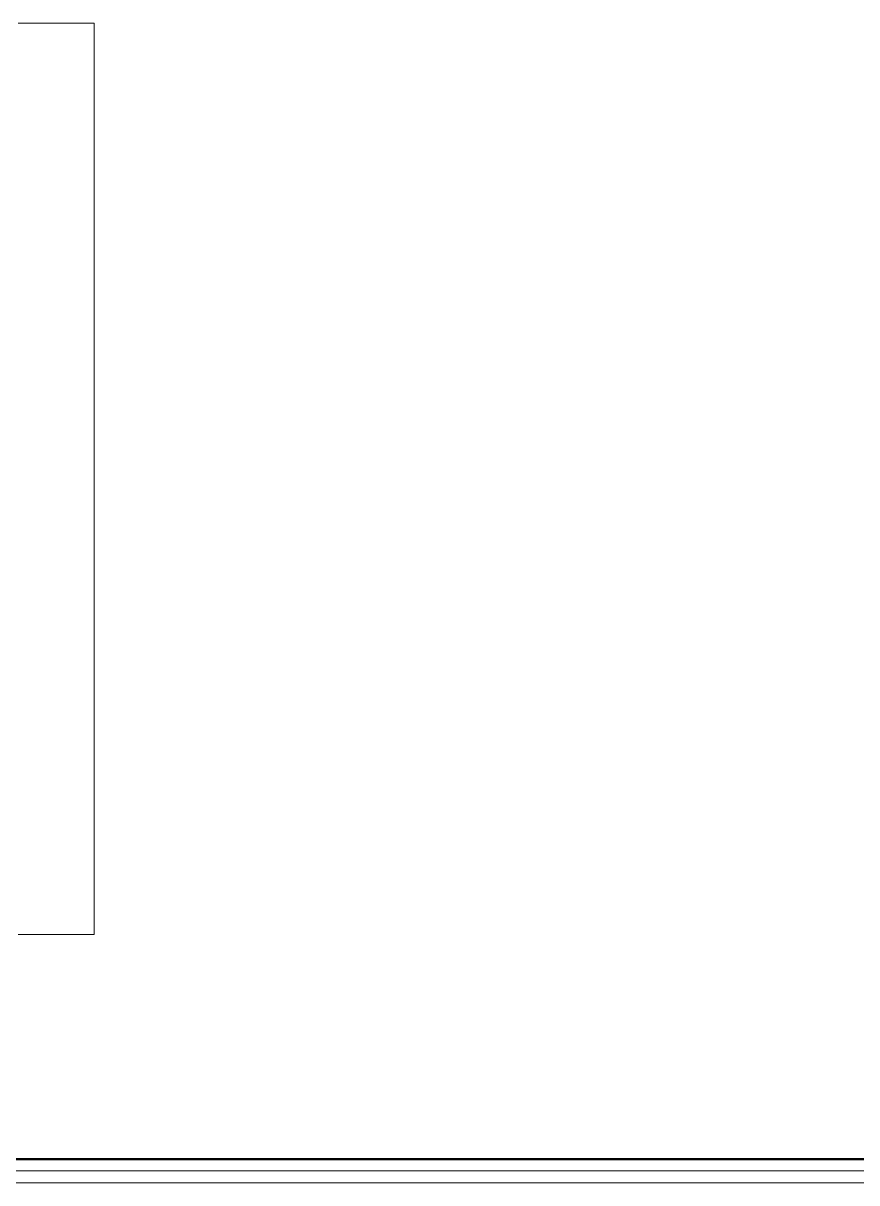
# Model space of a CAD drawing. Header units: inches. Extents: x -4217 to -1814, y 9706 to 12425.
# Drawn here: x -3677.6 to -3633.7, y 10553.2 to 10614.3 of the extents above; entities that cross this region are included whole.
import ezdxf

# ---------------------------------------------------------------- set-up
doc = ezdxf.new("R2010")
doc.units = ezdxf.units.IN
doc.header["$MEASUREMENT"] = 0
for name, color, linetype, lineweight in [('A-WALL', 113, 'Continuous', 13), ('I-FURN-1', 7, 'Continuous', 9), ('I-WALL-3', 2, 'Continuous', 50)]:
    doc.layers.add(name, color=color, linetype=linetype, lineweight=lineweight)

msp = doc.modelspace()

# ---------------------------------------------------------------- linework, layer by layer
at = {"layer": 'A-WALL'}
for p, q in [((-3555.18063, 10553.8144), (-3745.41204, 10553.8144)), ((-3555.18063, 10553.1894), (-3745.41204, 10553.1894))]:
    msp.add_line(p, q, dxfattribs=at)
at = {"layer": 'I-FURN-1'}
for p, q in [((-3677.90177, 10614.2644), (-3673.90177, 10614.2644)), ((-3673.90177, 10614.2644), (-3673.90177, 10566.2644)), ((-3673.90177, 10566.2644), (-3677.90177, 10566.2644))]:
    msp.add_line(p, q, dxfattribs=at)
at = {"layer": 'I-WALL-3'}
msp.add_line((-3555.18063, 10554.4394), (-3745.41204, 10554.4394), dxfattribs=at)

doc.saveas('drawing.dxf')
